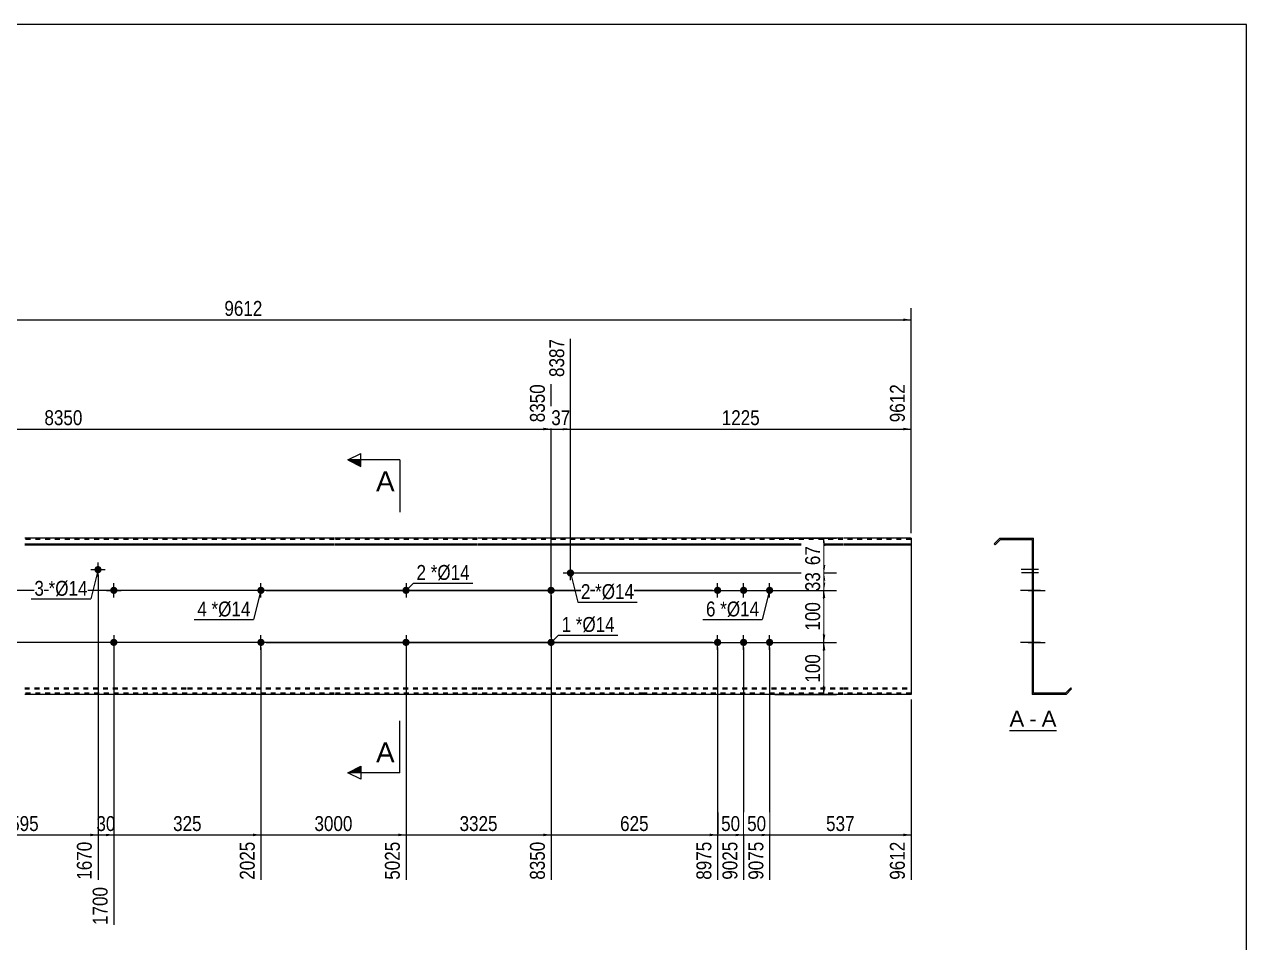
# Model space of a CAD drawing. Header units: millimetres. Extents: x -81 to 321, y -163 to 114.
# Drawn here: x 86.3 to 321.2, y -62.7 to 113.8 of the extents above; entities that cross this region are included whole.
import ezdxf

# ---------------------------------------------------------------- set-up
doc = ezdxf.new("R2010")
doc.units = ezdxf.units.MM
doc.linetypes.add('DXK_LINE_DOT1', pattern=[1.8814, 0.9407, -0.9407])
doc.styles.add('Arial', font='ARIAL.TTF', dxfattribs={"height": 0.2})
doc.styles.add('Arial Narrow', font='ARIALN.TTF', dxfattribs={"height": 0.2})

# ---------------------------------------------------------------- blocks, each defined once
blk = doc.blocks.new('Unknown-627192077-2045')
at = {"color": 5, "linetype": 'Continuous'}
for p, q in [((321.25, 113.75), (-78.75, 113.75)), ((321.25, -163.25), (321.25, 113.75))]:
    blk.add_line(p, q, dxfattribs=at)
blk = doc.blocks.new('Unknown-627192077-12 - 1239')
at = {"color": 7, "linetype": 'Continuous'}
blk.add_line((275.66, -21.95), (284.69, -21.95), dxfattribs=at)
at = {"color": 0, "linetype": 'Continuous'}
blk.add_wipeout([(278.51, -21.2), (278.51, -18), (275.66, -18), (275.66, -21.2)], dxfattribs=at)
blk.add_wipeout([(280.89, -21.2), (280.89, -18), (279.47, -18), (279.47, -21.2)], dxfattribs=at)
at = {"color": 96, "linetype": 'Continuous', "style": 'Arial'}
blk.add_text('A', height=3.06, dxfattribs=at).set_placement((275.66, -21.2))
at = {"color": 0, "linetype": 'Continuous'}
blk.add_wipeout([(284.69, -21.2), (284.69, -18), (281.85, -18), (281.85, -21.2)], dxfattribs=at)
at = {"color": 96, "linetype": 'Continuous', "style": 'Arial'}
for s, p in [('A', (281.85, -21.2)), ('-', (279.47, -21.2))]:
    blk.add_text(s, height=3.06, dxfattribs=at).set_placement(p)
blk = doc.blocks.new('Bolt-627192077-1223 - 1203')
at = {"linetype": 'Continuous'}
blk.add_hatch(color=3, dxfattribs=at).paths.add_polyline_path([(99.71, 8.98, -1), (101.11, 8.98, -1)])
at = {"color": 3, "linetype": 'Continuous'}
for p, q in [((100.41, 7.58), (100.41, 10.38)), ((99.01, 8.98), (101.81, 8.98))]:
    blk.add_line(p, q, dxfattribs=at)
blk = doc.blocks.new('Part-627192077-1218 - 1203')
at = {"color": 2, "linetype": 'Continuous'}
for p, q in [((117.54, 15), (86.32, 15)), ((145.84, 15), (117.64, 15)), ((173.34, 15), (145.94, 15)), ((205.35, 15), (173.44, 15)), ((243.64, 15), (205.45, 15)), ((256.74, 15), (243.74, 15)), ((256.74, 15), (256.74, 13.94)), ((86.32, 13.94), (117.54, 13.94)), ((86.32, 13.76), (117.54, 13.76)), ((117.64, 13.94), (145.84, 13.94)), ((117.64, 13.76), (145.84, 13.76)), ((145.94, 13.94), (173.34, 13.94)), ((145.94, 13.76), (173.34, 13.76)), ((173.44, 13.94), (205.35, 13.94)), ((173.44, 13.76), (205.35, 13.76)), ((205.45, 13.94), (243.64, 13.94)), ((205.45, 13.76), (243.64, 13.76)), ((243.74, 13.94), (256.74, 13.94)), ((243.74, 13.76), (256.74, 13.76)), ((256.74, 13.94), (256.74, -15)), ((117.54, -15), (86.32, -15)), ((145.84, -15), (117.64, -15)), ((173.34, -15), (145.94, -15)), ((205.35, -15), (173.44, -15)), ((243.64, -15), (205.45, -15)), ((256.74, -15), (243.74, -15))]:
    blk.add_line(p, q, dxfattribs=at)
at = {"color": 7, "linetype": 'DXK_LINE_DOT1'}
for p, q in [((117.54, 14.75), (86.32, 14.75)), ((145.84, 14.75), (117.64, 14.75)), ((173.34, 14.75), (145.94, 14.75)), ((205.35, 14.75), (173.44, 14.75)), ((243.64, 14.75), (205.45, 14.75)), ((256.74, 14.75), (243.74, 14.75)), ((86.32, -13.76), (117.54, -13.76)), ((86.32, -13.94), (117.54, -13.94)), ((117.64, -13.76), (145.84, -13.76)), ((117.64, -13.94), (145.84, -13.94)), ((145.94, -13.76), (173.34, -13.76)), ((145.94, -13.94), (173.34, -13.94)), ((173.44, -13.76), (205.35, -13.76)), ((173.44, -13.94), (205.35, -13.94)), ((205.45, -13.76), (243.64, -13.76)), ((205.45, -13.94), (243.64, -13.94)), ((243.74, -13.76), (256.74, -13.76)), ((243.74, -13.94), (256.74, -13.94)), ((117.54, -14.75), (86.32, -14.75)), ((145.84, -14.75), (117.64, -14.75)), ((173.34, -14.75), (145.94, -14.75)), ((205.35, -14.75), (173.44, -14.75)), ((243.64, -14.75), (205.45, -14.75)), ((256.74, -14.75), (243.74, -14.75))]:
    blk.add_line(p, q, dxfattribs=at)
blk = doc.blocks.new('Bolt-627192077-1219 - 1203')
at = {"linetype": 'Continuous'}
for points in [[(218.84, 5, -1), (220.24, 5, -1)], [(223.84, 5, -1), (225.24, 5, -1)], [(228.84, 5, -1), (230.24, 5, -1)], [(218.84, -5, -1), (220.24, -5, -1)], [(223.84, -5, -1), (225.24, -5, -1)], [(228.84, -5, -1), (230.24, -5, -1)]]:
    blk.add_hatch(color=3, dxfattribs=at).paths.add_polyline_path(points)
at = {"color": 3, "linetype": 'Continuous'}
for p, q in [((218.14, 5), (220.94, 5)), ((219.54, 3.6), (219.54, 6.4)), ((223.14, 5), (225.94, 5)), ((224.54, 3.6), (224.54, 6.4)), ((228.14, 5), (230.94, 5)), ((229.54, 3.6), (229.54, 6.4)), ((219.54, -6.4), (219.54, -3.6)), ((224.54, -6.4), (224.54, -3.6)), ((229.54, -6.4), (229.54, -3.6)), ((218.14, -5), (220.94, -5)), ((223.14, -5), (225.94, -5)), ((228.14, -5), (230.94, -5))]:
    blk.add_line(p, q, dxfattribs=at)
blk = doc.blocks.new('Bolt-627192077-1220 - 1203')
at = {"linetype": 'Continuous'}
blk.add_hatch(color=3, dxfattribs=at).paths.add_polyline_path([(190.55, 8.34, -1), (191.95, 8.34, -1)])
at = {"color": 3, "linetype": 'Continuous'}
for p, q in [((191.25, 6.94), (191.25, 9.74)), ((189.85, 8.34), (192.65, 8.34))]:
    blk.add_line(p, q, dxfattribs=at)
blk = doc.blocks.new('Bolt-627192077-1225 - 1203')
at = {"linetype": 'Continuous'}
for points in [[(160.34, 5, -1), (158.94, 5, -1)], [(160.34, -5, -1), (158.94, -5, -1)]]:
    blk.add_hatch(color=3, dxfattribs=at).paths.add_polyline_path(points)
at = {"color": 3, "linetype": 'Continuous'}
for p, q in [((161.04, 5), (158.24, 5)), ((159.64, 6.4), (159.64, 3.6)), ((159.64, -3.6), (159.64, -6.4)), ((161.04, -5), (158.24, -5))]:
    blk.add_line(p, q, dxfattribs=at)
blk = doc.blocks.new('Bolt-627192077-1227 - 1203')
at = {"linetype": 'Continuous'}
blk.add_hatch(color=3, dxfattribs=at).paths.add_polyline_path([(102.75, 5, -1), (104.15, 5, -1)])
at = {"color": 3, "linetype": 'Continuous'}
for p, q in [((102.05, 5), (104.85, 5)), ((103.45, 3.6), (103.45, 6.4))]:
    blk.add_line(p, q, dxfattribs=at)
blk = doc.blocks.new('Bolt-627192077-1228 - 1203')
at = {"linetype": 'Continuous'}
blk.add_hatch(color=3, dxfattribs=at).paths.add_polyline_path([(104.15, -5, -1), (102.75, -5, -1)])
at = {"color": 3, "linetype": 'Continuous'}
for p, q in [((103.45, -3.6), (103.45, -6.4)), ((104.85, -5), (102.05, -5))]:
    blk.add_line(p, q, dxfattribs=at)
blk = doc.blocks.new('Bolt-627192077-1229 - 1203')
at = {"linetype": 'Continuous'}
for points in [[(1.8, 5, -1), (3.2, 5, -1)], [(131.04, 5, -1), (132.44, 5, -1)]]:
    blk.add_hatch(color=3, dxfattribs=at).paths.add_polyline_path(points)
at = {"color": 3, "linetype": 'Continuous'}
for p, q in [((3.9, 5), (1.1, 5)), ((2.5, 3.6), (2.5, 6.4)), ((133.14, 5), (130.34, 5)), ((131.74, 3.6), (131.74, 6.4))]:
    blk.add_line(p, q, dxfattribs=at)
blk = doc.blocks.new('Bolt-627192077-1230 - 1203')
at = {"linetype": 'Continuous'}
for points in [[(1.8, -5, -1), (3.2, -5, -1)], [(131.04, -5, -1), (132.44, -5, -1)]]:
    blk.add_hatch(color=3, dxfattribs=at).paths.add_polyline_path(points)
at = {"color": 3, "linetype": 'Continuous'}
for p, q in [((2.5, -6.4), (2.5, -3.6)), ((131.74, -6.4), (131.74, -3.6)), ((3.9, -5), (1.1, -5)), ((133.14, -5), (130.34, -5))]:
    blk.add_line(p, q, dxfattribs=at)
blk = doc.blocks.new('Bolt-627192077-1231 - 1203')
at = {"linetype": 'Continuous'}
blk.add_hatch(color=3, dxfattribs=at).paths.add_polyline_path([(186.83, 5, -1), (188.23, 5, -1)])
at = {"color": 3, "linetype": 'Continuous'}
for p, q in [((186.13, 5), (188.93, 5)), ((187.53, 3.6), (187.53, 6.4))]:
    blk.add_line(p, q, dxfattribs=at)
blk = doc.blocks.new('Bolt-627192077-1232 - 1203')
at = {"linetype": 'Continuous'}
blk.add_hatch(color=3, dxfattribs=at).paths.add_polyline_path([(188.23, -5, -1), (186.83, -5, -1)])
at = {"color": 3, "linetype": 'Continuous'}
for p, q in [((187.53, -3.6), (187.53, -6.4)), ((188.93, -5), (186.13, -5))]:
    blk.add_line(p, q, dxfattribs=at)
blk = doc.blocks.new('Part-627192077-1241 - 1239')
at = {"color": 2, "linetype": 'Continuous'}
for p, q in [((273.8, 15), (272.74, 13.94)), ((272.92, 13.76), (273.91, 14.75)), ((273.8, 15), (280.3, 15)), ((273.91, 14.75), (280.05, 14.75)), ((280.05, 14.75), (280.05, -15)), ((280.3, -14.75), (280.3, 15)), ((272.74, 13.94), (272.92, 13.76)), ((287.44, -13.76), (286.45, -14.75)), ((286.55, -15), (287.61, -13.94)), ((287.61, -13.94), (287.44, -13.76)), ((286.55, -15), (280.05, -15)), ((286.45, -14.75), (280.3, -14.75))]:
    blk.add_line(p, q, dxfattribs=at)
blk = doc.blocks.new('Bolt-627192077-1242 - 1239')
at = {"linetype": 'Continuous'}
for points in [[(280.05, 5.7), (280.05, 4.3), (280.3, 4.3), (280.3, 5.7)], [(280.05, 5.7), (280.05, 4.3), (280.3, 4.3), (280.3, 5.7)], [(280.05, 5.7), (280.05, 4.3), (280.3, 4.3), (280.3, 5.7)], [(280.05, -4.3), (280.05, -5.7), (280.3, -5.7), (280.3, -4.3)], [(280.05, -4.3), (280.05, -5.7), (280.3, -5.7), (280.3, -4.3)], [(280.05, -4.3), (280.05, -5.7), (280.3, -5.7), (280.3, -4.3)]]:
    blk.add_hatch(color=3, dxfattribs=at).paths.add_polyline_path(points)
at = {"color": 3, "linetype": 'Continuous'}
for p, q in [((281.6, 5), (277.8, 5)), ((281.6, 5), (277.8, 5)), ((281.6, 5), (277.8, 5)), ((280.3, 5.7), (280.05, 5.7)), ((280.3, 5.7), (280.05, 5.7)), ((280.3, 5.7), (280.05, 5.7)), ((280.3, 4.3), (280.05, 4.3)), ((280.3, 4.3), (280.05, 4.3)), ((280.3, 4.3), (280.05, 4.3)), ((280.3, -4.3), (280.05, -4.3)), ((280.3, -4.3), (280.05, -4.3)), ((280.3, -4.3), (280.05, -4.3)), ((281.6, -5), (277.8, -5)), ((281.6, -5), (277.8, -5)), ((281.6, -5), (277.8, -5)), ((280.3, -5.7), (280.05, -5.7)), ((280.3, -5.7), (280.05, -5.7)), ((280.3, -5.7), (280.05, -5.7))]:
    blk.add_line(p, q, dxfattribs=at)
blk = doc.blocks.new('Bolt-627192077-1243 - 1239')
at = {"linetype": 'Continuous'}
blk.add_hatch(color=3, dxfattribs=at).paths.add_polyline_path([(280.05, 9.04), (280.05, 7.64), (280.3, 7.64), (280.3, 9.04)])
at = {"color": 3, "linetype": 'Continuous'}
for p, q in [((281.25, 8.34), (277.95, 8.34)), ((280.3, 9.04), (280.05, 9.04)), ((280.3, 7.64), (280.05, 7.64))]:
    blk.add_line(p, q, dxfattribs=at)
blk = doc.blocks.new('Bolt-627192077-1244 - 1239')
at = {"linetype": 'Continuous'}
blk.add_hatch(color=3, dxfattribs=at).paths.add_polyline_path([(280.3, -5.7), (280.3, -4.3), (280.05, -4.3), (280.05, -5.7)])
at = {"color": 3, "linetype": 'Continuous'}
for p, q in [((280.3, -4.3), (280.05, -4.3)), ((281.1, -5), (280.05, -5)), ((280.3, -5.7), (280.05, -5.7))]:
    blk.add_line(p, q, dxfattribs=at)
blk = doc.blocks.new('Bolt-627192077-1245 - 1239')
at = {"linetype": 'Continuous'}
for points in [[(280.05, 5.7), (280.05, 4.3), (280.3, 4.3), (280.3, 5.7)], [(280.05, 5.7), (280.05, 4.3), (280.3, 4.3), (280.3, 5.7)], [(280.05, 5.7), (280.05, 4.3), (280.3, 4.3), (280.3, 5.7)], [(280.05, -4.3), (280.05, -5.7), (280.3, -5.7), (280.3, -4.3)], [(280.05, -4.3), (280.05, -5.7), (280.3, -5.7), (280.3, -4.3)], [(280.05, -4.3), (280.05, -5.7), (280.3, -5.7), (280.3, -4.3)]]:
    blk.add_hatch(color=3, dxfattribs=at).paths.add_polyline_path(points)
at = {"color": 3, "linetype": 'Continuous'}
for p, q in [((281.6, 5), (277.8, 5)), ((281.6, 5), (277.8, 5)), ((281.6, 5), (277.8, 5)), ((280.3, 5.7), (280.05, 5.7)), ((280.3, 5.7), (280.05, 5.7)), ((280.3, 5.7), (280.05, 5.7)), ((280.3, 4.3), (280.05, 4.3)), ((280.3, 4.3), (280.05, 4.3)), ((280.3, 4.3), (280.05, 4.3)), ((280.3, -4.3), (280.05, -4.3)), ((280.3, -4.3), (280.05, -4.3)), ((280.3, -4.3), (280.05, -4.3)), ((281.6, -5), (277.8, -5)), ((281.6, -5), (277.8, -5)), ((281.6, -5), (277.8, -5)), ((280.3, -5.7), (280.05, -5.7)), ((280.3, -5.7), (280.05, -5.7)), ((280.3, -5.7), (280.05, -5.7))]:
    blk.add_line(p, q, dxfattribs=at)
blk = doc.blocks.new('Bolt-627192077-1246 - 1239')
at = {"linetype": 'Continuous'}
blk.add_hatch(color=3, dxfattribs=at).paths.add_polyline_path([(280.05, 9.68), (280.05, 8.28), (280.3, 8.28), (280.3, 9.68)])
at = {"color": 3, "linetype": 'Continuous'}
for p, q in [((280.3, 9.68), (280.05, 9.68)), ((281.23, 8.98), (277.93, 8.98)), ((280.3, 8.28), (280.05, 8.28))]:
    blk.add_line(p, q, dxfattribs=at)
blk = doc.blocks.new('Bolt-627192077-1247 - 1239')
at = {"linetype": 'Continuous'}
blk.add_hatch(color=3, dxfattribs=at).paths.add_polyline_path([(280.05, 5.7), (280.05, 4.3), (280.3, 4.3), (280.3, 5.7)])
at = {"color": 3, "linetype": 'Continuous'}
for p, q in [((281.23, 5), (277.93, 5)), ((280.3, 5.7), (280.05, 5.7)), ((280.3, 4.3), (280.05, 4.3))]:
    blk.add_line(p, q, dxfattribs=at)
blk = doc.blocks.new('Bolt-627192077-1248 - 1239')
at = {"linetype": 'Continuous'}
for points in [[(280.3, 4.3), (280.3, 5.7), (280.05, 5.7), (280.05, 4.3)], [(280.3, -5.7), (280.3, -4.3), (280.05, -4.3), (280.05, -5.7)]]:
    blk.add_hatch(color=3, dxfattribs=at).paths.add_polyline_path(points)
at = {"color": 3, "linetype": 'Continuous'}
for p, q in [((280.3, 5), (278.05, 5)), ((280.3, 5.7), (280.05, 5.7)), ((280.3, 4.3), (280.05, 4.3)), ((280.3, -4.3), (280.05, -4.3)), ((280.3, -5), (278.05, -5)), ((280.3, -5.7), (280.05, -5.7))]:
    blk.add_line(p, q, dxfattribs=at)
blk = doc.blocks.new('Bolt-627192077-1249 - 1239')
at = {"linetype": 'Continuous'}
blk.add_hatch(color=3, dxfattribs=at).paths.add_polyline_path([(280.05, 9.68), (280.05, 8.28), (280.3, 8.28), (280.3, 9.68)])
at = {"color": 3, "linetype": 'Continuous'}
for p, q in [((280.3, 9.68), (280.05, 9.68)), ((281.23, 8.98), (277.93, 8.98)), ((280.3, 8.28), (280.05, 8.28))]:
    blk.add_line(p, q, dxfattribs=at)
blk = doc.blocks.new('Bolt-627192077-1250 - 1239')
at = {"linetype": 'Continuous'}
blk.add_hatch(color=3, dxfattribs=at).paths.add_polyline_path([(280.05, 5.7), (280.05, 4.3), (280.3, 4.3), (280.3, 5.7)])
at = {"color": 3, "linetype": 'Continuous'}
for p, q in [((281.23, 5), (277.93, 5)), ((280.3, 5.7), (280.05, 5.7)), ((280.3, 4.3), (280.05, 4.3))]:
    blk.add_line(p, q, dxfattribs=at)
blk = doc.blocks.new('Bolt-627192077-1251 - 1239')
at = {"linetype": 'Continuous'}
blk.add_hatch(color=3, dxfattribs=at).paths.add_polyline_path([(280.3, -5.7), (280.3, -4.3), (280.05, -4.3), (280.05, -5.7)])
at = {"color": 3, "linetype": 'Continuous'}
for p, q in [((280.3, -4.3), (280.05, -4.3)), ((281.1, -5), (280.05, -5)), ((280.3, -5.7), (280.05, -5.7))]:
    blk.add_line(p, q, dxfattribs=at)
blk = doc.blocks.new('Bolt-627192077-1252 - 1239')
at = {"linetype": 'Continuous'}
blk.add_hatch(color=3, dxfattribs=at).paths.add_polyline_path([(280.05, 5.7), (280.05, 4.3), (280.3, 4.3), (280.3, 5.7)])
blk.add_hatch(color=3, dxfattribs=at).paths.add_polyline_path([(280.05, 5.7), (280.05, 4.3), (280.3, 4.3), (280.3, 5.7)])
at = {"color": 3, "linetype": 'Continuous'}
for p, q in [((279.25, 5), (282.55, 5)), ((279.25, 5), (282.55, 5)), ((280.05, 5.7), (280.3, 5.7)), ((280.05, 5.7), (280.3, 5.7)), ((280.05, 4.3), (280.3, 4.3)), ((280.05, 4.3), (280.3, 4.3))]:
    blk.add_line(p, q, dxfattribs=at)
blk = doc.blocks.new('Bolt-627192077-1253 - 1239')
at = {"linetype": 'Continuous'}
blk.add_hatch(color=3, dxfattribs=at).paths.add_polyline_path([(280.05, -4.3), (280.05, -5.7), (280.3, -5.7), (280.3, -4.3)])
blk.add_hatch(color=3, dxfattribs=at).paths.add_polyline_path([(280.05, -4.3), (280.05, -5.7), (280.3, -5.7), (280.3, -4.3)])
at = {"color": 3, "linetype": 'Continuous'}
for p, q in [((280.05, -4.3), (280.3, -4.3)), ((280.05, -4.3), (280.3, -4.3)), ((279.25, -5), (282.55, -5)), ((279.25, -5), (282.55, -5)), ((280.05, -5.7), (280.3, -5.7)), ((280.05, -5.7), (280.3, -5.7))]:
    blk.add_line(p, q, dxfattribs=at)
blk = doc.blocks.new('Bolt-627192077-1254 - 1239')
at = {"linetype": 'Continuous'}
blk.add_hatch(color=3, dxfattribs=at).paths.add_polyline_path([(280.05, 5.7), (280.05, 4.3), (280.3, 4.3), (280.3, 5.7)])
at = {"color": 3, "linetype": 'Continuous'}
for p, q in [((281.25, 5), (277.95, 5)), ((280.3, 5.7), (280.05, 5.7)), ((280.3, 4.3), (280.05, 4.3))]:
    blk.add_line(p, q, dxfattribs=at)
blk = doc.blocks.new('Bolt-627192077-1255 - 1239')
at = {"linetype": 'Continuous'}
blk.add_hatch(color=3, dxfattribs=at).paths.add_polyline_path([(280.3, -5.7), (280.3, -4.3), (280.05, -4.3), (280.05, -5.7)])
at = {"color": 3, "linetype": 'Continuous'}
for p, q in [((280.3, -4.3), (280.05, -4.3)), ((281.1, -5), (280.05, -5)), ((280.3, -5.7), (280.05, -5.7))]:
    blk.add_line(p, q, dxfattribs=at)
blk = doc.blocks.new('StraightDimension-627192077-1353 - 1203')
at = {"linetype": 'Continuous'}
for points in [[(-12.25, 3.5), (-12, 5), (-11.75, 3.5)], [(-11.75, -3.5), (-12, -5), (-12.25, -3.5)]]:
    blk.add_hatch(color=7, dxfattribs=at).paths.add_polyline_path(points)
at = {"color": 7, "linetype": 'Continuous'}
for p, q in [((218.54, 5), (-14.25, 5)), ((-12, -5), (-12, 5)), ((218.54, -5), (-14.25, -5))]:
    blk.add_line(p, q, dxfattribs=at)
at = {"color": 0}
blk.add_wipeout([(-12.15, 3.34), (-16.35, 3.34), (-16.35, -3.34), (-12.15, -3.34)], dxfattribs=at)
at = {"color": 3, "style": 'Arial Narrow'}
blk.add_text('100', height=2.863, rotation=90.0002, dxfattribs=at).set_placement((-12.75, -2.74))
blk = doc.blocks.new('StraightDimension-627192077-1354 - 1203')
at = {"linetype": 'Continuous'}
for points in [[(-12.25, -6.5), (-12, -5), (-11.75, -6.5)], [(-11.75, -13.5), (-12, -15), (-12.25, -13.5)]]:
    blk.add_hatch(color=7, dxfattribs=at).paths.add_polyline_path(points)
at = {"color": 7, "linetype": 'Continuous'}
for p, q in [((218.54, -5), (-14.25, -5)), ((-12, -15), (-12, -5)), ((-1, -15), (-14.25, -15))]:
    blk.add_line(p, q, dxfattribs=at)
at = {"color": 0}
blk.add_wipeout([(-12.15, -6.66), (-16.35, -6.66), (-16.35, -13.34), (-12.15, -13.34)], dxfattribs=at)
at = {"color": 3, "style": 'Arial Narrow'}
blk.add_text('100', height=2.863, rotation=90.0002, dxfattribs=at).set_placement((-12.75, -12.74))
blk = doc.blocks.new('StraightDimension-627192077-1395 - 1203')
at = {"linetype": 'Continuous'}
blk.add_hatch(color=7, dxfattribs=at).paths.add_polyline_path([(255.24, 57.25), (256.74, 57), (255.24, 56.75)])
at = {"color": 7, "linetype": 'Continuous'}
for p, q in [((256.74, 16), (256.74, 59.25)), ((0, 57), (256.74, 57))]:
    blk.add_line(p, q, dxfattribs=at)
at = {"color": 0}
blk.add_wipeout([(132.63, 57.15), (132.63, 61.35), (124.11, 61.35), (124.11, 57.15)], dxfattribs=at)
at = {"color": 3, "style": 'Arial Narrow'}
blk.add_text('9612', height=2.863, dxfattribs=at).set_placement((124.71, 57.75))
blk = doc.blocks.new('StraightDimension-627192077-1277 - 1203')
at = {"linetype": 'Continuous'}
blk.add_hatch(color=7, dxfattribs=at).paths.add_polyline_path([(101.95, -41.75), (103.45, -42), (101.95, -42.25)])
at = {"color": 7, "linetype": 'Continuous'}
for p, q in [((100.41, 7.98), (100.41, -50.61)), ((103.45, -6), (103.45, -59.31)), ((100.41, -42), (103.45, -42))]:
    blk.add_line(p, q, dxfattribs=at)
at = {"color": 0}
blk.add_wipeout([(104.36, -41.85), (104.36, -37.65), (99.5, -37.65), (99.5, -41.85)], dxfattribs=at)
at = {"color": 0, "linetype": 'Continuous'}
blk.add_wipeout([(102.84, -51.4), (98.64, -51.4), (98.64, -59.91), (102.84, -59.91)], dxfattribs=at)
at = {"color": 3, "style": 'Arial Narrow'}
blk.add_text('30', height=2.863, dxfattribs=at).set_placement((100.1, -41.25))
at = {"color": 3, "linetype": 'Continuous', "style": 'Arial Narrow'}
blk.add_text('1700', height=2.863, rotation=90.0002, dxfattribs=at).set_placement((102.25, -59.31))
blk = doc.blocks.new('StraightDimension-627192077-1274 - 1203')
at = {"linetype": 'Continuous'}
blk.add_hatch(color=7, dxfattribs=at).paths.add_polyline_path([(186.03, -41.75), (187.53, -42), (186.03, -42.25)])
at = {"color": 7, "linetype": 'Continuous'}
for p, q in [((187.53, 4), (187.53, -50.61)), ((159.64, -6), (159.64, -50.61)), ((159.64, -42), (187.53, -42))]:
    blk.add_line(p, q, dxfattribs=at)
at = {"color": 0}
blk.add_wipeout([(177.84, -41.85), (177.84, -37.65), (169.33, -37.65), (169.33, -41.85)], dxfattribs=at)
at = {"color": 0, "linetype": 'Continuous'}
blk.add_wipeout([(186.93, -42.7), (182.73, -42.7), (182.73, -51.21), (186.93, -51.21)], dxfattribs=at)
at = {"color": 3, "style": 'Arial Narrow'}
blk.add_text('3325', height=2.863, dxfattribs=at).set_placement((169.93, -41.25))
at = {"color": 3, "linetype": 'Continuous', "style": 'Arial Narrow'}
blk.add_text('8350', height=2.863, rotation=90.0002, dxfattribs=at).set_placement((186.33, -50.61))
blk = doc.blocks.new('StraightDimension-627192077-1272 - 1203')
at = {"linetype": 'Continuous'}
blk.add_hatch(color=7, dxfattribs=at).paths.add_polyline_path([(223.04, -41.75), (224.54, -42), (223.04, -42.25)])
at = {"color": 7, "linetype": 'Continuous'}
for p, q in [((219.54, -6), (219.54, -50.61)), ((224.54, -6), (224.54, -50.61)), ((219.54, -42), (224.54, -42))]:
    blk.add_line(p, q, dxfattribs=at)
at = {"color": 0}
blk.add_wipeout([(224.47, -41.85), (224.47, -37.65), (219.62, -37.65), (219.62, -41.85)], dxfattribs=at)
at = {"color": 3, "style": 'Arial Narrow'}
blk.add_text('50', height=2.863, dxfattribs=at).set_placement((220.22, -41.25))
at = {"color": 0, "linetype": 'Continuous'}
blk.add_wipeout([(223.94, -42.7), (219.74, -42.7), (219.74, -51.21), (223.94, -51.21)], dxfattribs=at)
at = {"color": 3, "linetype": 'Continuous', "style": 'Arial Narrow'}
blk.add_text('9025', height=2.863, rotation=90.0002, dxfattribs=at).set_placement((223.34, -50.61))
blk = doc.blocks.new('StraightDimension-627192077-1341 - 1203')
at = {"linetype": 'Continuous'}
blk.add_hatch(color=7, dxfattribs=at).paths.add_polyline_path([(186.03, 36.25), (187.53, 36), (186.03, 35.75)])
at = {"color": 7, "linetype": 'Continuous'}
for p, q in [((187.53, -4), (187.53, 44.61)), ((0, 16), (0, 39.13)), ((0, 36), (187.53, 36))]:
    blk.add_line(p, q, dxfattribs=at)
at = {"color": 0, "linetype": 'Continuous'}
for points in [[(186.93, 45.21), (182.73, 45.21), (182.73, 36.7), (186.93, 36.7)], [(-0.6, 39.73), (-4.8, 39.73), (-4.8, 36.7), (-0.6, 36.7)]]:
    blk.add_wipeout(points, dxfattribs=at)
at = {"color": 0}
blk.add_wipeout([(98.02, 36.15), (98.02, 40.35), (89.51, 40.35), (89.51, 36.15)], dxfattribs=at)
at = {"color": 3, "linetype": 'Continuous', "style": 'Arial Narrow'}
for s, height, p in [('8350', 2.863, (186.33, 37.3)), ('0', 2.86, (-1.2, 37.3))]:
    blk.add_text(s, height=height, rotation=90.0002, dxfattribs=at).set_placement(p)
at = {"color": 3, "style": 'Arial Narrow'}
blk.add_text('8350', height=2.863, dxfattribs=at).set_placement((90.11, 36.75))
blk = doc.blocks.new('StraightDimension-627192077-1270 - 1203')
at = {"linetype": 'Continuous'}
blk.add_hatch(color=7, dxfattribs=at).paths.add_polyline_path([(255.24, -41.75), (256.74, -42), (255.24, -42.25)])
at = {"color": 7, "linetype": 'Continuous'}
for p, q in [((229.54, -6), (229.54, -50.61)), ((256.74, -16), (256.74, -50.61)), ((229.54, -42), (256.74, -42))]:
    blk.add_line(p, q, dxfattribs=at)
at = {"color": 0}
blk.add_wipeout([(246.49, -41.85), (246.49, -37.65), (239.8, -37.65), (239.8, -41.85)], dxfattribs=at)
at = {"color": 0, "linetype": 'Continuous'}
blk.add_wipeout([(256.14, -42.7), (251.94, -42.7), (251.94, -51.21), (256.14, -51.21)], dxfattribs=at)
at = {"color": 3, "style": 'Arial Narrow'}
blk.add_text('537', height=2.863, dxfattribs=at).set_placement((240.4, -41.25))
at = {"color": 3, "linetype": 'Continuous', "style": 'Arial Narrow'}
blk.add_text('9612', height=2.863, rotation=90.0002, dxfattribs=at).set_placement((255.54, -50.61))
blk = doc.blocks.new('StraightDimension-627192077-1271 - 1203')
at = {"linetype": 'Continuous'}
blk.add_hatch(color=7, dxfattribs=at).paths.add_polyline_path([(228.04, -41.75), (229.54, -42), (228.04, -42.25)])
at = {"color": 7, "linetype": 'Continuous'}
for p, q in [((224.54, -6), (224.54, -50.61)), ((229.54, -6), (229.54, -50.61)), ((224.54, -42), (229.54, -42))]:
    blk.add_line(p, q, dxfattribs=at)
at = {"color": 0}
blk.add_wipeout([(229.47, -41.85), (229.47, -37.65), (224.62, -37.65), (224.62, -41.85)], dxfattribs=at)
at = {"color": 3, "style": 'Arial Narrow'}
blk.add_text('50', height=2.863, dxfattribs=at).set_placement((225.22, -41.25))
at = {"color": 0, "linetype": 'Continuous'}
blk.add_wipeout([(228.94, -42.7), (224.74, -42.7), (224.74, -51.21), (228.94, -51.21)], dxfattribs=at)
at = {"color": 3, "linetype": 'Continuous', "style": 'Arial Narrow'}
blk.add_text('9075', height=2.863, rotation=90.0002, dxfattribs=at).set_placement((228.34, -50.61))
blk = doc.blocks.new('StraightDimension-627192077-1273 - 1203')
at = {"linetype": 'Continuous'}
blk.add_hatch(color=7, dxfattribs=at).paths.add_polyline_path([(218.04, -41.75), (219.54, -42), (218.04, -42.25)])
at = {"color": 7, "linetype": 'Continuous'}
for p, q in [((187.53, 4), (187.53, -50.61)), ((219.54, -6), (219.54, -50.61)), ((187.53, -42), (219.54, -42))]:
    blk.add_line(p, q, dxfattribs=at)
at = {"color": 0}
blk.add_wipeout([(206.88, -41.85), (206.88, -37.65), (200.2, -37.65), (200.2, -41.85)], dxfattribs=at)
at = {"color": 0, "linetype": 'Continuous'}
blk.add_wipeout([(218.94, -42.7), (214.74, -42.7), (214.74, -51.21), (218.94, -51.21)], dxfattribs=at)
at = {"color": 3, "style": 'Arial Narrow'}
blk.add_text('625', height=2.863, dxfattribs=at).set_placement((200.8, -41.25))
at = {"color": 3, "linetype": 'Continuous', "style": 'Arial Narrow'}
blk.add_text('8975', height=2.863, rotation=90.0002, dxfattribs=at).set_placement((218.34, -50.61))
blk = doc.blocks.new('StraightDimension-627192077-1340 - 1203')
at = {"linetype": 'Continuous'}
blk.add_hatch(color=7, dxfattribs=at).paths.add_polyline_path([(189.75, 36.25), (191.25, 36), (189.75, 35.75)])
at = {"color": 7, "linetype": 'Continuous'}
for p, q in [((191.25, 9.34), (191.25, 53.31)), ((187.53, -4), (187.53, 44.61)), ((187.53, 36), (191.25, 36))]:
    blk.add_line(p, q, dxfattribs=at)
at = {"color": 0, "linetype": 'Continuous'}
blk.add_wipeout([(190.65, 53.91), (186.45, 53.91), (186.45, 45.4), (190.65, 45.4)], dxfattribs=at)
at = {"color": 0}
blk.add_wipeout([(191.82, 36.15), (191.82, 40.35), (186.96, 40.35), (186.96, 36.15)], dxfattribs=at)
at = {"color": 3, "linetype": 'Continuous', "style": 'Arial Narrow'}
blk.add_text('8387', height=2.863, rotation=90.0002, dxfattribs=at).set_placement((190.05, 46))
at = {"color": 3, "style": 'Arial Narrow'}
blk.add_text('37', height=2.863, dxfattribs=at).set_placement((187.56, 36.75))
blk = doc.blocks.new('StraightDimension-627192077-1275 - 1203')
at = {"linetype": 'Continuous'}
blk.add_hatch(color=7, dxfattribs=at).paths.add_polyline_path([(158.14, -41.75), (159.64, -42), (158.14, -42.25)])
at = {"color": 7, "linetype": 'Continuous'}
for p, q in [((131.74, -6), (131.74, -50.61)), ((159.64, -6), (159.64, -50.61)), ((131.74, -42), (159.64, -42))]:
    blk.add_line(p, q, dxfattribs=at)
at = {"color": 0}
blk.add_wipeout([(149.94, -41.85), (149.94, -37.65), (141.43, -37.65), (141.43, -41.85)], dxfattribs=at)
at = {"color": 0, "linetype": 'Continuous'}
blk.add_wipeout([(159.04, -42.7), (154.84, -42.7), (154.84, -51.21), (159.04, -51.21)], dxfattribs=at)
at = {"color": 3, "style": 'Arial Narrow'}
blk.add_text('3000', height=2.863, dxfattribs=at).set_placement((142.03, -41.25))
at = {"color": 3, "linetype": 'Continuous', "style": 'Arial Narrow'}
blk.add_text('5025', height=2.863, rotation=90.0002, dxfattribs=at).set_placement((158.44, -50.61))
blk = doc.blocks.new('StraightDimension-627192077-1339 - 1203')
at = {"linetype": 'Continuous'}
blk.add_hatch(color=7, dxfattribs=at).paths.add_polyline_path([(255.24, 36.25), (256.74, 36), (255.24, 35.75)])
at = {"color": 7, "linetype": 'Continuous'}
for p, q in [((191.25, 9.34), (191.25, 53.31)), ((256.74, 16), (256.74, 44.61)), ((191.25, 36), (256.74, 36))]:
    blk.add_line(p, q, dxfattribs=at)
at = {"color": 0, "linetype": 'Continuous'}
blk.add_wipeout([(256.14, 45.21), (251.94, 45.21), (251.94, 36.7), (256.14, 36.7)], dxfattribs=at)
at = {"color": 0}
blk.add_wipeout([(228.25, 36.15), (228.25, 40.35), (219.74, 40.35), (219.74, 36.15)], dxfattribs=at)
at = {"color": 3, "linetype": 'Continuous', "style": 'Arial Narrow'}
blk.add_text('9612', height=2.863, rotation=90.0002, dxfattribs=at).set_placement((255.54, 37.3))
at = {"color": 3, "style": 'Arial Narrow'}
blk.add_text('1225', height=2.863, dxfattribs=at).set_placement((220.34, 36.75))
blk = doc.blocks.new('StraightDimension-627192077-1276 - 1203')
at = {"linetype": 'Continuous'}
blk.add_hatch(color=7, dxfattribs=at).paths.add_polyline_path([(130.24, -41.75), (131.74, -42), (130.24, -42.25)])
at = {"color": 7, "linetype": 'Continuous'}
for p, q in [((103.45, -6), (103.45, -59.31)), ((131.74, -6), (131.74, -50.61)), ((103.45, -42), (131.74, -42))]:
    blk.add_line(p, q, dxfattribs=at)
at = {"color": 0}
blk.add_wipeout([(120.93, -41.85), (120.93, -37.65), (114.25, -37.65), (114.25, -41.85)], dxfattribs=at)
at = {"color": 0, "linetype": 'Continuous'}
blk.add_wipeout([(131.14, -42.7), (126.94, -42.7), (126.94, -51.21), (131.14, -51.21)], dxfattribs=at)
at = {"color": 3, "style": 'Arial Narrow'}
blk.add_text('325', height=2.863, dxfattribs=at).set_placement((114.85, -41.25))
at = {"color": 3, "linetype": 'Continuous', "style": 'Arial Narrow'}
blk.add_text('2025', height=2.863, rotation=90.0002, dxfattribs=at).set_placement((130.54, -50.61))
blk = doc.blocks.new('StraightDimension-627192077-1278 - 1203')
at = {"linetype": 'Continuous'}
blk.add_hatch(color=7, dxfattribs=at).paths.add_polyline_path([(98.91, -41.75), (100.41, -42), (98.91, -42.25)])
at = {"color": 7, "linetype": 'Continuous'}
for p, q in [((100.41, 7.98), (100.41, -50.61)), ((72.12, -6), (72.12, -50.61)), ((72.12, -42), (100.41, -42))]:
    blk.add_line(p, q, dxfattribs=at)
at = {"color": 0}
blk.add_wipeout([(89.61, -41.85), (89.61, -37.65), (82.92, -37.65), (82.92, -41.85)], dxfattribs=at)
at = {"color": 0, "linetype": 'Continuous'}
blk.add_wipeout([(99.81, -42.7), (95.61, -42.7), (95.61, -51.21), (99.81, -51.21)], dxfattribs=at)
at = {"color": 3, "style": 'Arial Narrow'}
blk.add_text('595', height=2.863, dxfattribs=at).set_placement((83.52, -41.25))
at = {"color": 3, "linetype": 'Continuous', "style": 'Arial Narrow'}
blk.add_text('1670', height=2.863, rotation=90.0002, dxfattribs=at).set_placement((99.21, -50.61))
blk = doc.blocks.new('StraightDimension-627192077-1352 - 1203')
at = {"linetype": 'Continuous'}
for points in [[(-12.25, 7.48), (-12, 8.98), (-11.75, 7.48)], [(-11.75, 6.5), (-12, 5), (-12.25, 6.5)]]:
    blk.add_hatch(color=7, dxfattribs=at).paths.add_polyline_path(points)
at = {"color": 7, "linetype": 'Continuous'}
for p, q in [((32.83, 8.98), (-14.25, 8.98)), ((-12, 5), (-12, 8.98)), ((218.54, 5), (-14.25, 5))]:
    blk.add_line(p, q, dxfattribs=at)
at = {"color": 0}
blk.add_wipeout([(-12.15, 9.42), (-16.35, 9.42), (-16.35, 4.56), (-12.15, 4.56)], dxfattribs=at)
at = {"color": 3, "style": 'Arial Narrow'}
blk.add_text('40', height=2.863, rotation=90.0002, dxfattribs=at).set_placement((-12.75, 5.16))
blk = doc.blocks.new('StraightDimension-627192077-1371 - 1203')
at = {"linetype": 'Continuous'}
for points in [[(239.75, 13.5), (240, 15), (240.25, 13.5)], [(240.25, 9.84), (240, 8.34), (239.75, 9.84)]]:
    blk.add_hatch(color=7, dxfattribs=at).paths.add_polyline_path(points)
at = {"color": 7, "linetype": 'Continuous'}
for p, q in [((230.54, 15), (242.4, 15)), ((240, 8.34), (240, 15)), ((192.25, 8.34), (242.4, 8.34))]:
    blk.add_line(p, q, dxfattribs=at)
at = {"color": 0}
blk.add_wipeout([(239.85, 14.1), (235.65, 14.1), (235.65, 9.24), (239.85, 9.24)], dxfattribs=at)
at = {"color": 3, "style": 'Arial Narrow'}
blk.add_text('67', height=2.863, rotation=90.0002, dxfattribs=at).set_placement((239.25, 9.84))
blk = doc.blocks.new('StraightDimension-627192077-1372 - 1203')
at = {"linetype": 'Continuous'}
for points in [[(239.75, 6.84), (240, 8.34), (240.25, 6.84)], [(240.25, 6.5), (240, 5), (239.75, 6.5)]]:
    blk.add_hatch(color=7, dxfattribs=at).paths.add_polyline_path(points)
at = {"color": 7, "linetype": 'Continuous'}
for p, q in [((192.25, 8.34), (242.4, 8.34)), ((240, 5), (240, 8.34)), ((132.74, 5), (242.4, 5))]:
    blk.add_line(p, q, dxfattribs=at)
at = {"color": 0}
blk.add_wipeout([(239.85, 9.1), (235.65, 9.1), (235.65, 4.24), (239.85, 4.24)], dxfattribs=at)
at = {"color": 3, "style": 'Arial Narrow'}
blk.add_text('33', height=2.863, rotation=90.0002, dxfattribs=at).set_placement((239.25, 4.84))
blk = doc.blocks.new('StraightDimension-627192077-1373 - 1203')
at = {"linetype": 'Continuous'}
for points in [[(239.75, 3.5), (240, 5), (240.25, 3.5)], [(240.25, -3.5), (240, -5), (239.75, -3.5)]]:
    blk.add_hatch(color=7, dxfattribs=at).paths.add_polyline_path(points)
at = {"color": 7, "linetype": 'Continuous'}
for p, q in [((132.74, 5), (242.4, 5)), ((240, -5), (240, 5)), ((132.74, -5), (242.4, -5))]:
    blk.add_line(p, q, dxfattribs=at)
at = {"color": 0}
blk.add_wipeout([(239.85, 3.34), (235.65, 3.34), (235.65, -3.34), (239.85, -3.34)], dxfattribs=at)
at = {"color": 3, "style": 'Arial Narrow'}
blk.add_text('100', height=2.863, rotation=90.0002, dxfattribs=at).set_placement((239.25, -2.74))
blk = doc.blocks.new('StraightDimension-627192077-1374 - 1203')
at = {"linetype": 'Continuous'}
for points in [[(239.75, -6.5), (240, -5), (240.25, -6.5)], [(240.25, -13.5), (240, -15), (239.75, -13.5)]]:
    blk.add_hatch(color=7, dxfattribs=at).paths.add_polyline_path(points)
at = {"color": 7, "linetype": 'Continuous'}
for p, q in [((132.74, -5), (242.4, -5)), ((240, -15), (240, -5)), ((230.54, -15), (242.4, -15))]:
    blk.add_line(p, q, dxfattribs=at)
at = {"color": 0}
blk.add_wipeout([(239.85, -6.66), (235.65, -6.66), (235.65, -13.34), (239.85, -13.34)], dxfattribs=at)
at = {"color": 3, "style": 'Arial Narrow'}
blk.add_text('100', height=2.863, rotation=90.0002, dxfattribs=at).set_placement((239.25, -12.74))
blk = doc.blocks.new('Mark-627192077-1431 - 1203')
at = {"color": 0}
blk.add_wipeout([(219.14, -0.01), (219.14, 2.99), (217.31, 2.99), (217.31, -0.01)], dxfattribs=at)
blk.add_wipeout([(219.14, -0.01), (219.14, 2.99), (217.31, 2.99), (217.31, -0.01)], dxfattribs=at)
blk.add_wipeout([(221.32, -0.01), (221.32, 2.99), (220.04, 2.99), (220.04, -0.01)], dxfattribs=at)
blk.add_wipeout([(221.32, -0.01), (221.32, 2.99), (220.04, 2.99), (220.04, -0.01)], dxfattribs=at)
at = {"color": 3, "style": 'Arial Narrow'}
blk.add_text('6', height=2.86, dxfattribs=at).set_placement((217.31, -0.01))
at = {"color": 0}
blk.add_wipeout([(227.53, -0.01), (227.53, 2.99), (221.32, 2.99), (221.32, -0.01)], dxfattribs=at)
blk.add_wipeout([(227.53, -0.01), (227.53, 2.99), (221.32, 2.99), (221.32, -0.01)], dxfattribs=at)
at = {"color": 7, "linetype": 'Continuous'}
for p in [(229.54, 5), (216.71, -0.61)]:
    blk.add_line(p, (228.13, -0.61), dxfattribs=at)
at = {"color": 3, "style": 'Arial Narrow'}
for s, height, p in [('*', 2.86, (220.04, -0.01)), ('Ø14', 2.863, (221.32, -0.01))]:
    blk.add_text(s, height=height, dxfattribs=at).set_placement(p)
blk = doc.blocks.new('Mark-627192077-1433 - 1203')
at = {"color": 0}
blk.add_wipeout([(163.48, 7.01), (163.48, 10.01), (161.65, 10.01), (161.65, 7.01)], dxfattribs=at)
blk.add_wipeout([(163.48, 7.01), (163.48, 10.01), (161.65, 10.01), (161.65, 7.01)], dxfattribs=at)
at = {"color": 7, "linetype": 'Continuous'}
blk.add_line((159.64, 5), (161.05, 6.41), dxfattribs=at)
at = {"color": 0}
blk.add_wipeout([(165.66, 7.01), (165.66, 10.01), (164.38, 10.01), (164.38, 7.01)], dxfattribs=at)
blk.add_wipeout([(165.66, 7.01), (165.66, 10.01), (164.38, 10.01), (164.38, 7.01)], dxfattribs=at)
at = {"color": 3, "style": 'Arial Narrow'}
blk.add_text('2', height=2.86, dxfattribs=at).set_placement((161.65, 7.01))
at = {"color": 0}
blk.add_wipeout([(171.87, 7.01), (171.87, 10.01), (165.66, 10.01), (165.66, 7.01)], dxfattribs=at)
blk.add_wipeout([(171.87, 7.01), (171.87, 10.01), (165.66, 10.01), (165.66, 7.01)], dxfattribs=at)
at = {"color": 7, "linetype": 'Continuous'}
blk.add_line((161.05, 6.41), (172.47, 6.41), dxfattribs=at)
at = {"color": 3, "style": 'Arial Narrow'}
for s, height, p in [('*', 2.86, (164.38, 7.01)), ('Ø14', 2.863, (165.66, 7.01))]:
    blk.add_text(s, height=height, dxfattribs=at).set_placement(p)
blk = doc.blocks.new('MarkSet-627192077-1428 - 1203')
at = {"color": 0}
blk.add_wipeout([(121.33, -0.01), (121.33, 2.99), (119.51, 2.99), (119.51, -0.01)], dxfattribs=at)
blk.add_wipeout([(121.33, -0.01), (121.33, 2.99), (119.51, 2.99), (119.51, -0.01)], dxfattribs=at)
blk.add_wipeout([(123.51, -0.01), (123.51, 2.99), (122.23, 2.99), (122.23, -0.01)], dxfattribs=at)
blk.add_wipeout([(123.51, -0.01), (123.51, 2.99), (122.23, 2.99), (122.23, -0.01)], dxfattribs=at)
at = {"color": 3, "style": 'Arial Narrow'}
blk.add_text('4', height=2.86, dxfattribs=at).set_placement((119.51, -0.01))
at = {"color": 0}
blk.add_wipeout([(129.72, -0.01), (129.72, 2.99), (123.51, 2.99), (123.51, -0.01)], dxfattribs=at)
blk.add_wipeout([(129.72, -0.01), (129.72, 2.99), (123.51, 2.99), (123.51, -0.01)], dxfattribs=at)
at = {"color": 7, "linetype": 'Continuous'}
for p in [(131.74, 5), (118.91, -0.61)]:
    blk.add_line(p, (130.32, -0.61), dxfattribs=at)
at = {"color": 3, "style": 'Arial Narrow'}
for s, height, p in [('*', 2.86, (122.23, -0.01)), ('Ø14', 2.863, (123.51, -0.01))]:
    blk.add_text(s, height=height, dxfattribs=at).set_placement(p)
blk = doc.blocks.new('SectionMark-627192077-1268 - 1203')
at = {"linetype": 'Continuous'}
for points in [[(150.93, 30.05), (150.93, 28.8), (148.43, 30.05)], [(150.93, -28.8), (150.93, -30.05), (148.43, -30.05)]]:
    blk.add_hatch(color=30, dxfattribs=at).paths.add_polyline_path(points)
at = {"color": 30, "linetype": 'Continuous'}
for p, q in [((148.43, 30.05), (150.93, 31.3)), ((150.93, 28.8), (150.93, 31.3)), ((158.43, 30.05), (148.43, 30.05)), ((148.43, 30.05), (150.93, 28.8)), ((148.43, -30.05), (150.93, -28.8)), ((158.43, -30.05), (148.43, -30.05)), ((150.93, -31.3), (148.43, -30.05)), ((150.93, -28.8), (150.93, -31.3))]:
    blk.add_line(p, q, dxfattribs=at)
at = {"color": 0, "linetype": 'Continuous'}
for points in [[(157.43, 24.05), (157.43, 28.05), (153.88, 28.05), (153.88, 24.05)], [(157.43, -28.05), (157.43, -24.05), (153.88, -24.05), (153.88, -28.05)]]:
    blk.add_wipeout(points, dxfattribs=at)
at = {"color": 30, "linetype": 'Continuous'}
for p, q in [((158.43, 30.05), (158.43, 20.05)), ((158.43, -30.05), (158.43, -20.05))]:
    blk.add_line(p, q, dxfattribs=at)
at = {"color": 96, "linetype": 'Continuous', "style": 'Arial'}
for p in [(153.88, 24.05), (153.88, -28.05)]:
    blk.add_text('A', height=3.82, dxfattribs=at).set_placement(p)
blk = doc.blocks.new('MarkSet-627192077-1409 - 1203')
at = {"color": 0}
blk.add_wipeout([(195.09, 3.33), (195.09, 6.33), (193.26, 6.33), (193.26, 3.33)], dxfattribs=at)
blk.add_wipeout([(195.09, 3.33), (195.09, 6.33), (193.26, 6.33), (193.26, 3.33)], dxfattribs=at)
at = {"color": 7, "linetype": 'Continuous'}
blk.add_line((191.25, 8.34), (192.66, 2.73), dxfattribs=at)
at = {"color": 0}
blk.add_wipeout([(197.27, 3.33), (197.27, 6.33), (195.99, 6.33), (195.99, 3.33)], dxfattribs=at)
blk.add_wipeout([(197.27, 3.33), (197.27, 6.33), (195.99, 6.33), (195.99, 3.33)], dxfattribs=at)
at = {"color": 3, "style": 'Arial Narrow'}
blk.add_text('2', height=2.86, dxfattribs=at).set_placement((193.26, 3.33))
at = {"color": 0}
blk.add_wipeout([(203.48, 3.33), (203.48, 6.33), (197.27, 6.33), (197.27, 3.33)], dxfattribs=at)
blk.add_wipeout([(203.48, 3.33), (203.48, 6.33), (197.27, 6.33), (197.27, 3.33)], dxfattribs=at)
at = {"color": 7, "linetype": 'Continuous'}
blk.add_line((192.66, 2.73), (204.08, 2.73), dxfattribs=at)
at = {"color": 3, "style": 'Arial Narrow'}
for s, height, p in [('*', 2.86, (195.99, 3.33)), ('Ø14', 2.863, (197.27, 3.33))]:
    blk.add_text(s, height=height, dxfattribs=at).set_placement(p)
blk = doc.blocks.new('MarkSet-627192077-1422 - 1203')
at = {"color": 0}
blk.add_wipeout([(90.01, 3.96), (90.01, 6.96), (88.18, 6.96), (88.18, 3.96)], dxfattribs=at)
blk.add_wipeout([(90.01, 3.96), (90.01, 6.96), (88.18, 6.96), (88.18, 3.96)], dxfattribs=at)
blk.add_wipeout([(92.19, 3.96), (92.19, 6.96), (90.91, 6.96), (90.91, 3.96)], dxfattribs=at)
blk.add_wipeout([(92.19, 3.96), (92.19, 6.96), (90.91, 6.96), (90.91, 3.96)], dxfattribs=at)
at = {"color": 3, "style": 'Arial Narrow'}
blk.add_text('3', height=2.86, dxfattribs=at).set_placement((88.18, 3.96))
at = {"color": 0}
blk.add_wipeout([(98.4, 3.96), (98.4, 6.96), (92.19, 6.96), (92.19, 3.96)], dxfattribs=at)
blk.add_wipeout([(98.4, 3.96), (98.4, 6.96), (92.19, 6.96), (92.19, 3.96)], dxfattribs=at)
at = {"color": 7, "linetype": 'Continuous'}
for p in [(100.41, 8.98), (87.58, 3.36)]:
    blk.add_line(p, (99, 3.36), dxfattribs=at)
at = {"color": 3, "style": 'Arial Narrow'}
for s, height, p in [('*', 2.86, (90.91, 3.96)), ('Ø14', 2.863, (92.19, 3.96))]:
    blk.add_text(s, height=height, dxfattribs=at).set_placement(p)
blk = doc.blocks.new('Mark-627192077-1434 - 1203')
at = {"color": 0}
blk.add_wipeout([(191.38, -2.99), (191.38, 0.01), (189.55, 0.01), (189.55, -2.99)], dxfattribs=at)
blk.add_wipeout([(191.38, -2.99), (191.38, 0.01), (189.55, 0.01), (189.55, -2.99)], dxfattribs=at)
at = {"color": 7, "linetype": 'Continuous'}
blk.add_line((187.53, -5), (188.95, -3.59), dxfattribs=at)
at = {"color": 0}
blk.add_wipeout([(193.55, -2.99), (193.55, 0.01), (192.28, 0.01), (192.28, -2.99)], dxfattribs=at)
blk.add_wipeout([(193.55, -2.99), (193.55, 0.01), (192.28, 0.01), (192.28, -2.99)], dxfattribs=at)
at = {"color": 3, "style": 'Arial Narrow'}
blk.add_text('1', height=2.86, dxfattribs=at).set_placement((189.55, -2.99))
at = {"color": 0}
blk.add_wipeout([(199.77, -2.99), (199.77, 0.01), (193.55, 0.01), (193.55, -2.99)], dxfattribs=at)
blk.add_wipeout([(199.77, -2.99), (199.77, 0.01), (193.55, 0.01), (193.55, -2.99)], dxfattribs=at)
at = {"color": 7, "linetype": 'Continuous'}
blk.add_line((188.95, -3.59), (200.37, -3.59), dxfattribs=at)
at = {"color": 3, "style": 'Arial Narrow'}
for s, height, p in [('*', 2.86, (192.28, -2.99)), ('Ø14', 2.863, (193.55, -2.99))]:
    blk.add_text(s, height=height, dxfattribs=at).set_placement(p)

msp = doc.modelspace()

# ---------------------------------------------------------------- block references
for name in ['Unknown-627192077-2045', 'Part-627192077-1218 - 1203', 'Part-627192077-1241 - 1239', 'Bolt-627192077-1223 - 1203', 'Bolt-627192077-1220 - 1203', 'Bolt-627192077-1246 - 1239', 'Bolt-627192077-1249 - 1239', 'Bolt-627192077-1243 - 1239', 'Bolt-627192077-1229 - 1203', 'Bolt-627192077-1227 - 1203', 'Bolt-627192077-1225 - 1203', 'Bolt-627192077-1231 - 1203', 'Bolt-627192077-1219 - 1203', 'Bolt-627192077-1242 - 1239', 'Bolt-627192077-1245 - 1239', 'Bolt-627192077-1247 - 1239', 'Bolt-627192077-1250 - 1239', 'Bolt-627192077-1254 - 1239', 'Bolt-627192077-1248 - 1239', 'Bolt-627192077-1252 - 1239', 'Bolt-627192077-1230 - 1203', 'Bolt-627192077-1228 - 1203', 'Bolt-627192077-1232 - 1203', 'Bolt-627192077-1253 - 1239', 'Bolt-627192077-1244 - 1239', 'Bolt-627192077-1251 - 1239', 'Bolt-627192077-1255 - 1239']:
    msp.add_blockref(name, (0, 0))

# ---------------------------------------------------------------- next in the draw order: block references
for name in ['StraightDimension-627192077-1395 - 1203', 'StraightDimension-627192077-1353 - 1203', 'StraightDimension-627192077-1270 - 1203', 'Unknown-627192077-12 - 1239']:
    msp.add_blockref(name, (0, 0))

# ---------------------------------------------------------------- next in the draw order: block references
msp.add_blockref('StraightDimension-627192077-1354 - 1203', (0, 0))

# ---------------------------------------------------------------- next in the draw order: block references
for name in ['StraightDimension-627192077-1277 - 1203', 'StraightDimension-627192077-1274 - 1203', 'StraightDimension-627192077-1272 - 1203']:
    msp.add_blockref(name, (0, 0))

# ---------------------------------------------------------------- next in the draw order: block references
for name in ['StraightDimension-627192077-1341 - 1203', 'StraightDimension-627192077-1275 - 1203', 'StraightDimension-627192077-1271 - 1203']:
    msp.add_blockref(name, (0, 0))

# ---------------------------------------------------------------- next in the draw order: block references
for name in ['StraightDimension-627192077-1278 - 1203', 'StraightDimension-627192077-1273 - 1203', 'StraightDimension-627192077-1276 - 1203']:
    msp.add_blockref(name, (0, 0))

# ---------------------------------------------------------------- next in the draw order: block references
msp.add_blockref('StraightDimension-627192077-1340 - 1203', (0, 0))

# ---------------------------------------------------------------- next in the draw order: block references
msp.add_blockref('StraightDimension-627192077-1339 - 1203', (0, 0))

# ---------------------------------------------------------------- next in the draw order: block references
msp.add_blockref('StraightDimension-627192077-1352 - 1203', (0, 0))

# ---------------------------------------------------------------- next in the draw order: block references
for name in ['StraightDimension-627192077-1371 - 1203', 'MarkSet-627192077-1422 - 1203']:
    msp.add_blockref(name, (0, 0))

# ---------------------------------------------------------------- next in the draw order: block references
msp.add_blockref('StraightDimension-627192077-1372 - 1203', (0, 0))

# ---------------------------------------------------------------- next in the draw order: block references
msp.add_blockref('StraightDimension-627192077-1373 - 1203', (0, 0))

# ---------------------------------------------------------------- next in the draw order: block references
for name in ['Mark-627192077-1433 - 1203', 'MarkSet-627192077-1409 - 1203', 'MarkSet-627192077-1428 - 1203', 'Mark-627192077-1431 - 1203', 'StraightDimension-627192077-1374 - 1203']:
    msp.add_blockref(name, (0, 0))

# ---------------------------------------------------------------- next in the draw order: block references
for name in ['SectionMark-627192077-1268 - 1203', 'Mark-627192077-1434 - 1203']:
    msp.add_blockref(name, (0, 0))

doc.saveas('drawing.dxf')
